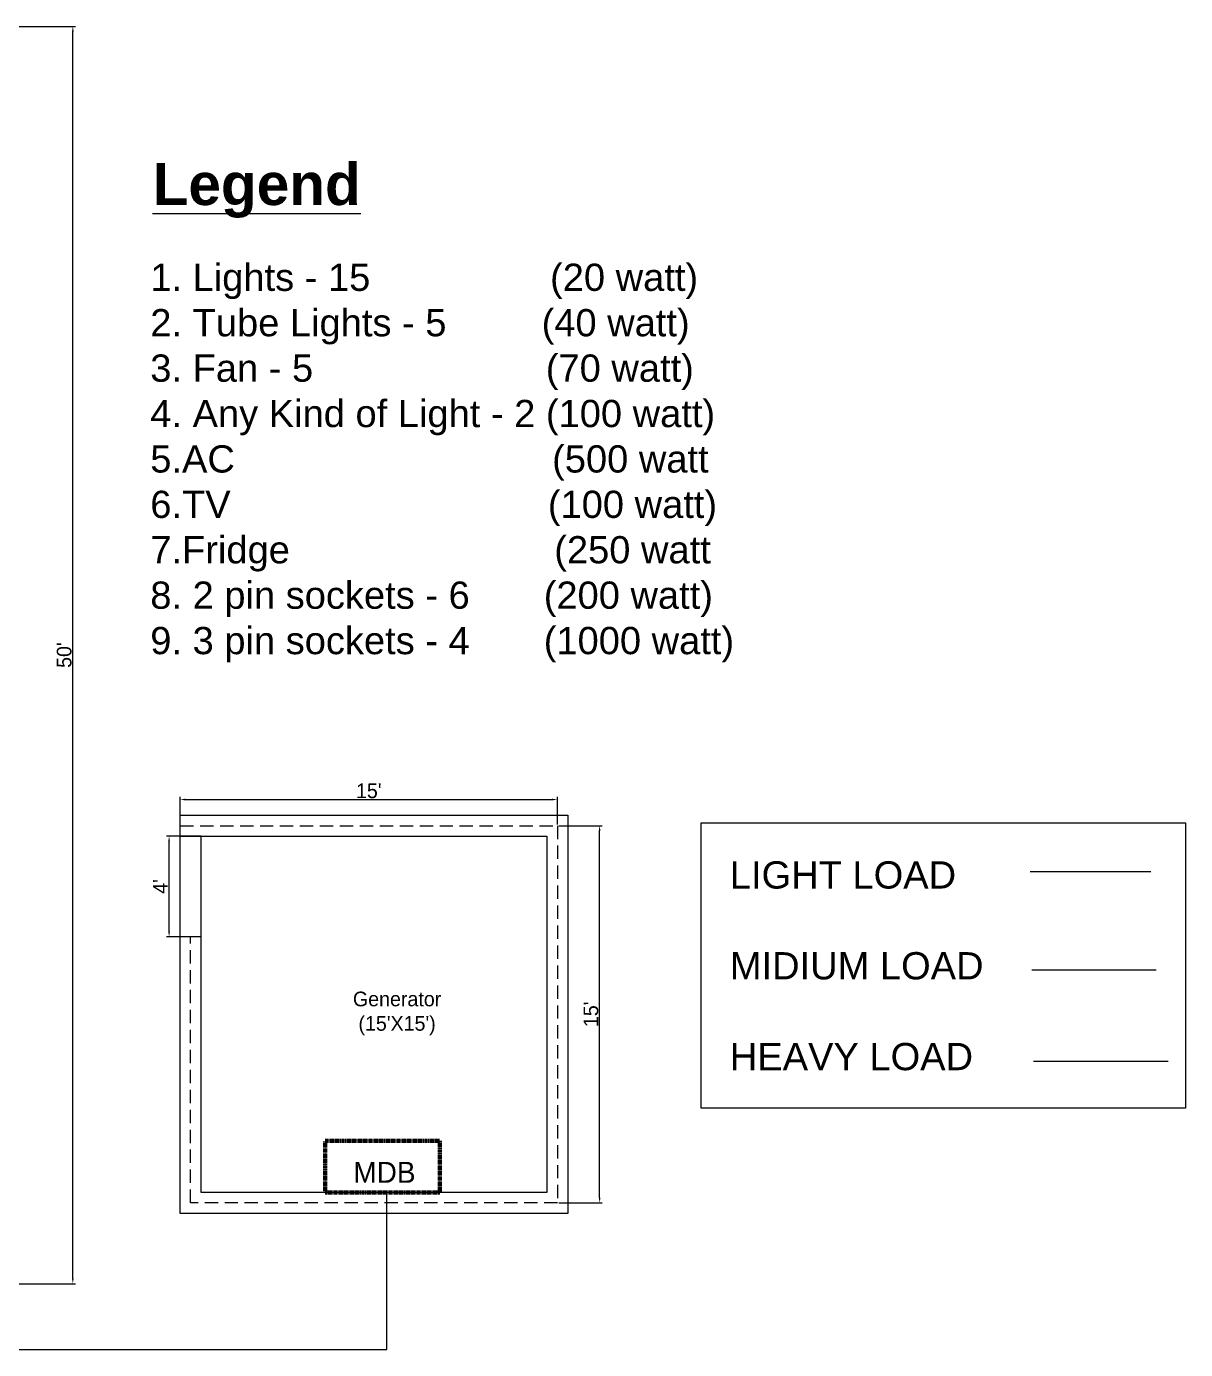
# Model space of a CAD drawing. Header units: inches. Extents: x -1558 to 83, y 3538 to 4197.
# Drawn here: x -470 to 83, y 3538 to 4169 of the extents above; entities that cross this region are included whole.
import ezdxf

# ---------------------------------------------------------------- set-up
doc = ezdxf.new("R2010")
doc.units = ezdxf.units.IN
doc.header["$MEASUREMENT"] = 0
doc.linetypes.add('DASHDOT2', pattern=[0.5, 0.25, -0.125, 0, -0.125])
doc.linetypes.add('DASHED2', pattern=[9.525, 6.35, -3.175])
doc.dimstyles.new('ISO-25', dxfattribs={"dimtxt": 7, "dimasz": 2.5, "dimexe": 1.25, "dimexo": 0.625, "dimtad": 1, "dimlunit": 3, "dimtxsty": 'Standard', "dimcen": 2.5, "dimclrt": 2, "dimadec": 0, "dimazin": 0, "dimtfac": 1, "dimtmove": 0, "dimatfit": 3, "dimfxl": 1, "dimarcsym": 0})

# ---------------------------------------------------------------- blocks, each defined once
blk = doc.blocks.new('*D105')
at = {"color": 0, "lineweight": -2}
for p, q in [((-391.82, 3782.49), (-402.72, 3782.49)), ((-401.47, 3736.99), (-401.47, 3779.99)), ((-391.82, 3734.49), (-402.72, 3734.49))]:
    blk.add_line(p, q, dxfattribs=at)
at = {"color": 0}
for points in [[(-401.89, 3779.99), (-401.06, 3779.99), (-401.47, 3782.49)], [(-401.89, 3736.99), (-401.06, 3736.99), (-401.47, 3734.49)]]:
    blk.add_solid(points, dxfattribs=at)
at = {"layer": 'Defpoints', "color": 0}
for p in [(-401.47, 3782.49), (-391.2, 3782.49), (-391.2, 3734.49)]:
    blk.add_point(p, dxfattribs=at)
at = {"color": 2, "insert": (-405.6, 3758.49), "char_height": 7, "attachment_point": 5, "rotation": 90}
blk.add_mtext("4'", dxfattribs=at)
blk = doc.blocks.new('*D106')
at = {"color": 0, "lineweight": -2}
for p, q in [((-396.2, 3788.12), (-396.2, 3801.22)), ((-216.2, 3788.12), (-216.2, 3801.22)), ((-393.7, 3799.97), (-218.7, 3799.97))]:
    blk.add_line(p, q, dxfattribs=at)
at = {"color": 0}
for points in [[(-393.7, 3800.39), (-393.7, 3799.56), (-396.2, 3799.97)], [(-218.7, 3800.39), (-218.7, 3799.56), (-216.2, 3799.97)]]:
    blk.add_solid(points, dxfattribs=at)
at = {"layer": 'Defpoints', "color": 0}
for p in [(-216.2, 3799.97), (-396.2, 3787.49), (-216.2, 3787.49)]:
    blk.add_point(p, dxfattribs=at)
at = {"color": 2, "insert": (-306.2, 3804.1), "char_height": 7, "attachment_point": 5}
blk.add_mtext("15'", dxfattribs=at)
blk = doc.blocks.new('*D107')
at = {"color": 0, "lineweight": -2}
for p, q in [((-215.57, 3787.49), (-194.8, 3787.49)), ((-196.05, 3609.99), (-196.05, 3784.99)), ((-215.57, 3607.49), (-194.8, 3607.49))]:
    blk.add_line(p, q, dxfattribs=at)
at = {"color": 0}
for points in [[(-196.47, 3784.99), (-195.63, 3784.99), (-196.05, 3787.49)], [(-196.47, 3609.99), (-195.63, 3609.99), (-196.05, 3607.49)]]:
    blk.add_solid(points, dxfattribs=at)
at = {"layer": 'Defpoints', "color": 0}
for p in [(-216.2, 3787.49), (-196.05, 3787.49), (-216.2, 3607.49)]:
    blk.add_point(p, dxfattribs=at)
at = {"color": 2, "insert": (-200.17, 3697.49), "char_height": 7, "attachment_point": 5, "rotation": 90}
blk.add_mtext("15'", dxfattribs=at)
blk = doc.blocks.new('*D108')
at = {"color": 0, "lineweight": -2}
for p, q in [((-474.58, 4168.91), (-446.15, 4168.91)), ((-447.4, 3571.41), (-447.4, 4166.41)), ((-474.58, 3568.91), (-446.15, 3568.91))]:
    blk.add_line(p, q, dxfattribs=at)
at = {"color": 0}
for points in [[(-447.81, 4166.41), (-446.98, 4166.41), (-447.4, 4168.91)], [(-447.81, 3571.41), (-446.98, 3571.41), (-447.4, 3568.91)]]:
    blk.add_solid(points, dxfattribs=at)
at = {"layer": 'Defpoints', "color": 0}
for p in [(-475.21, 4168.91), (-447.4, 4168.91), (-475.21, 3568.91)]:
    blk.add_point(p, dxfattribs=at)
at = {"color": 2, "insert": (-451.52, 3868.91), "char_height": 7, "attachment_point": 5, "rotation": 90}
blk.add_mtext("50'", dxfattribs=at)

msp = doc.modelspace()

# ---------------------------------------------------------------- linework, layer by layer
for p, q in [((-396.195, 3792.495), (-211.195, 3792.495)), ((-396.195, 3782.495), (-396.195, 3792.495)), ((-211.195, 3792.495), (-211.195, 3602.495)), ((-396.196, 3782.495), (-221.195, 3782.495)), ((-386.195, 3782.495), (-396.196, 3782.495)), ((-221.195, 3782.495), (-221.195, 3612.495)), ((-396.195, 3602.442), (-396.195, 3734.495)), ((-386.195, 3734.495), (-396.195, 3734.495)), ((-386.195, 3612.495), (-386.195, 3734.495)), ((-386.195, 3734.495), (-386.195, 3734.495)), ((-221.195, 3612.495), (-386.195, 3612.495)), ((-211.195, 3602.495), (-396.195, 3602.495))]:
    msp.add_line(p, q)
at = {"linetype": 'DASHED2'}
for p, q in [((-396.195, 3787.495), (-216.195, 3787.495)), ((-216.195, 3787.495), (-216.195, 3607.495)), ((-211.195, 3787.495), (-211.195, 3607.495)), ((-391.195, 3607.495), (-391.195, 3734.495)), ((-216.195, 3607.495), (-391.195, 3607.495))]:
    msp.add_line(p, q, dxfattribs=at)
at = {"color": 1}
for p, q in [((-396.195, 3734.495), (-396.195, 3782.495)), ((-386.195, 3734.495), (-386.195, 3782.495))]:
    msp.add_line(p, q, dxfattribs=at)
at = {"color": 2}
msp.add_line((9.346, 3765.57), (66.986, 3765.57), dxfattribs=at)
at = {"color": 3}
msp.add_line((10.169, 3718.681), (69.457, 3718.681), dxfattribs=at)
at = {"color": 5}
for p, q in [((10.993, 3675.083), (75.221, 3675.083)), ((-297.599, 3537.51), (-297.599, 3612.495)), ((-893.227, 3537.51), (-297.599, 3537.51))]:
    msp.add_line(p, q, dxfattribs=at)
msp.add_lwpolyline([(-147.676, 3788.85), (83.496, 3788.85), (83.496, 3652.771), (-147.676, 3652.771)], close=True)
at = {"color": 5, "linetype": 'DASHDOT2', "lineweight": 100}
msp.add_lwpolyline([(-327.022, 3637.18), (-272.23, 3637.18), (-272.23, 3612.495), (-327.022, 3612.495)], close=True, dxfattribs=at)

# ---------------------------------------------------------------- texts
at = {"color": 3, "attachment_point": 1}
for s, insert, char_height, width in [('{\\fArial|b1|i0|c0|p34;\\L\\C4;Legend}', (-409.342, 4103.687), 20, 107.28341), ('{\\fArial|b0|i0|c0|p34;\\C4;1. Lights - 15                 (20 watt)\\P2. Tube Lights - 5         (40 watt)\\P3. Fan - 5                      (70 watt)\\P4. Any Kind of Light - 2 (100 watt)\\P5.AC                              (500 watt\\P6.TV                              (100 watt)\\P7.Fridge                         (250 watt\\P8. 2 pin sockets - 6       (200 watt)\\P9. 3 pin sockets - 4       (1000 watt)}', (-410.446, 4055.716), 13, 307.47834), ('{\\fArial|b0|i0|c0|p34;\\C4;LIGHT LOAD\\P\\PMIDIUM LOAD\\P\\PHEAVY LOAD}', (-133.931, 3770.505), 13, 307.47834)]:
    msp.add_mtext(s, dxfattribs=dict(at, insert=insert, char_height=char_height, width=width))
for s, insert, char_height, width, attachment_point in [("Generator\\P(15'X15')", (-292.685, 3697.922), 7, 95.3309, 5), ('MDB', (-313.59, 3627.084), 10, 49.80391, 1)]:
    msp.add_mtext(s, dxfattribs=dict(insert=insert, char_height=char_height, width=width, attachment_point=attachment_point))

# ---------------------------------------------------------------- dimensions: what is measured, and where the dimension line sits
for base, p1, p2, angle, picture, middle in [((-447.395, 4168.912), (-475.208, 3568.912), (-475.208, 4168.912), 270, '*D108', (-451.52, 3868.912)), ((-401.472, 3782.495), (-391.195, 3734.495), (-391.195, 3782.495), 90, '*D105', (-405.597, 3758.495)), ((-196.049, 3787.495), (-216.195, 3607.495), (-216.195, 3787.495), 270, '*D107', (-200.174, 3697.495))]:
    dim = msp.add_linear_dim(base=base, p1=p1, p2=p2, angle=angle, dimstyle='ISO-25')
    dim.commit()
    dim.dimension.update_dxf_attribs({"geometry": picture, "text_midpoint": middle})
dim = msp.add_linear_dim(base=(-216.195, 3799.972), p1=(-396.195, 3787.495), p2=(-216.195, 3787.495), dimstyle='ISO-25')
dim.commit()
dim.dimension.update_dxf_attribs({"geometry": '*D106', "text_midpoint": (-306.195, 3804.097)})

doc.saveas('drawing.dxf')
